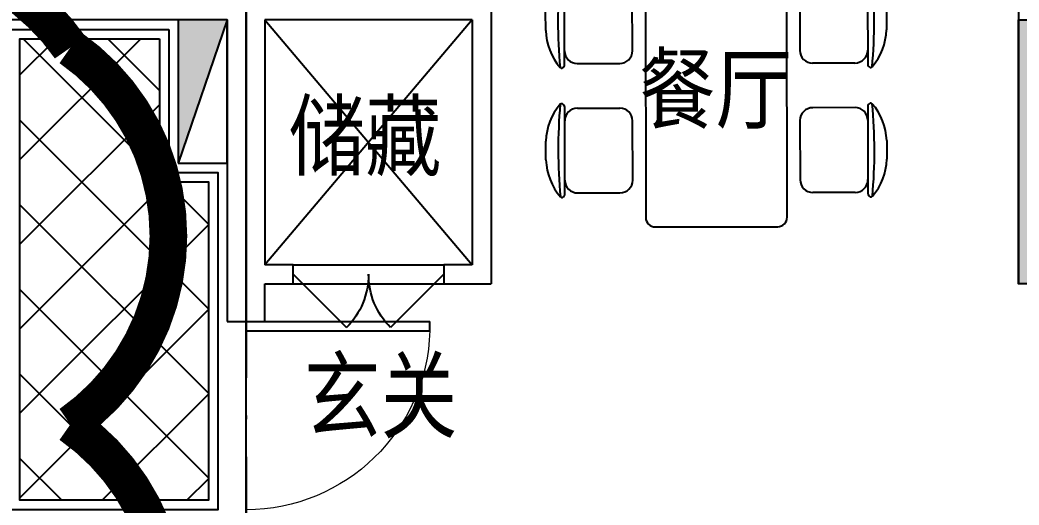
# Model space of a CAD drawing. Extents: x 802298 to 1915382, y -2285475 to -1340051.
# Drawn here: x 1368890 to 1374192, y -2232301 to -2229726 of the extents above; entities that cross this region are included whole.
import ezdxf
from ezdxf.enums import TextEntityAlignment as Align

# ---------------------------------------------------------------- set-up
doc = ezdxf.new("R2010")
doc.units = 0
doc.header["$LTSCALE"] = 1000
doc.header["$MEASUREMENT"] = 0
doc.linetypes.add('DOTE', pattern=[2.4200000000000004, 2, -0.2, 0.02, -0.2])
doc.layers.get('0').update_dxf_attribs({"linetype": 'CONTINUOUS'})
for name, color, linetype in [('DOTE', 1, 'CONTINUOUS'), ('LM-粗', 255, 'CONTINUOUS'), ('PUB_TEXT', 7, 'CONTINUOUS'), ('WALL', 9, 'CONTINUOUS'), ('WINDOW', 4, 'CONTINUOUS'), ('修改', 6, 'CONTINUOUS'), ('家具', 33, 'CONTINUOUS'), ('平面填充', 252, 'CONTINUOUS'), ('结构', 7, 'CONTINUOUS')]:
    doc.layers.add(name, color=color, linetype=linetype)
doc.layers.add('面积－户', color=2, linetype='CONTINUOUS', plot=False)
doc.styles.add('黑体', font='SIMHEI.TTF', dxfattribs={"width": 0.8})

# ---------------------------------------------------------------- blocks, each defined once
blk = doc.blocks.new('asfafasfsafaffd')
at = {"color": 8, "ltscale": 0.5}
blk.add_lwpolyline([(1626096.016849504, -1340191.520646037), (1626296.016849739, -1340191.520646037), (1626296.016849739, -1341591.520646064), (1626096.016849504, -1341591.520646064)], close=True, dxfattribs=at)
blk.add_solid([(1626096.016849739, -1341591.520646096), (1626296.016849739, -1341591.520646064), (1626096.016849504, -1340191.520646037), (1626296.016848591, -1340191.520646037)], dxfattribs=at)
blk = doc.blocks.new('A$C2E1E7999')
at = {"layer": '家具'}
for p, q in [((357.0204292967101, 1808.524131612125), (456.1535636129556, 1808.524131612125)), ((1043.846667865408, 1808.524131612125), (1142.979802181653, 1808.524131612125)), ((176.5869964548328, 1708.524131612125), (636.5869964548328, 1708.524131612125)), ((863.4132350235304, 1708.524131612125), (1323.41323502353, 1708.524131612125)), ((181.5869964548328, 1641.024131612125), (181.5869964548328, 1416.024131612125)), ((631.5869964548328, 1641.024131612125), (631.5869964548328, 1416.024131612125)), ((868.4132350235304, 1641.024131612125), (868.4132350235304, 1416.024131612125)), ((1318.41323502353, 1641.024131612125), (1318.41323502353, 1416.024131612125)), ((249.0869964548328, 1348.524131612125), (564.0869964548328, 1348.524131612125)), ((935.9132350235304, 1348.524131612125), (1250.91323502353, 1348.524131612125)), ((1450.000115739182, 1279.26203180982), (50.00011573918164, 1279.26203180982)), ((0.000115739181637764, 1229.26203180982), (0.000115739181637764, 579.2620318098197)), ((1500.000115739182, 579.2620318098197), (1500.000115739182, 1229.26203180982)), ((50.00011573918164, 529.2620318098197), (1450.000115739182, 529.2620318098197)), ((564.0869964548328, 459.9999320075149), (249.0869964548328, 459.9999320075149)), ((1250.91323502353, 459.9999320075149), (935.9132350235304, 459.9999320075149)), ((181.5869964548328, 167.4999320075149), (181.5869964548328, 392.4999320075149)), ((631.5869964548328, 167.4999320075149), (631.5869964548328, 392.4999320075149)), ((868.4132350235304, 167.4999320075149), (868.4132350235304, 392.4999320075149)), ((1318.41323502353, 167.4999320075149), (1318.41323502353, 392.4999320075149)), ((636.5869964548328, 99.99993200751487), (176.5869964548328, 99.99993200751487)), ((1323.41323502353, 99.99993200751487), (863.4132350235304, 99.99993200751487)), ((456.1535636129556, -6.79924851283431e-05), (357.0204292967101, -6.79924851283431e-05)), ((1142.979802181653, -6.79924851283431e-05), (1043.846667865408, -6.79924851283431e-05))]:
    blk.add_line(p, q, dxfattribs=at)
for centre, radius, start, end in [((366.7414083657495, 1493.084260289907), 315.5896225382623, 91.76513784658265, 130.7265433101176), ((446.4325845439453, 1493.084260289907), 315.5896225382623, 49.27345668988237, 88.23486215341735), ((1053.567646934447, 1493.084260289907), 315.5896225382623, 91.76513784658265, 130.7265433101176), ((1133.258823112643, 1493.084260289907), 315.5896225382623, 49.27345668988237, 88.23486215341735), ((167.3595956347417, 1724.669903530521), 10, 130.7265433101176, 202.6699912155421), ((176.5869964548328, 1728.524131612125), 20, 202.6699912155421, 270), ((406.5869964548328, -969.3141191089235), 2712.716921149136, 84.80230403199397, 95.19769596800604), ((249.0869964548328, 1641.024131612125), 67.5, 90, 180), ((564.0869964548328, 1641.024131612125), 67.5, 0, 90), ((636.5869964548328, 1728.524131612125), 20, 270, 337.330008784458), ((645.8143972749531, 1724.669903530521), 10, 337.330008784458, 49.27345668988237), ((854.1858342034393, 1724.669903530536), 10, 130.7265433101176, 202.6699912155421), ((863.4132350235304, 1728.524131612125), 20, 202.6699912155421, 270), ((1093.41323502353, -969.3141191089235), 2712.716921149136, 84.80230403199397, 95.19769596800604), ((935.9132350235304, 1641.024131612125), 67.5, 90, 180), ((1250.91323502353, 1641.024131612125), 67.5, 0, 90), ((1323.41323502353, 1728.524131612125), 20, 270, 337.330008784458), ((1332.640635843651, 1724.669903530536), 10, 337.330008784458, 49.27345668988237), ((249.0869964548328, 1416.024131612125), 67.5, 180, 270), ((564.0869964548328, 1416.024131612125), 67.5, 270, 0), ((935.9132350235304, 1416.024131612125), 67.5, 180, 270), ((1250.91323502353, 1416.024131612125), 67.5, 270, 0), ((50.00011573918164, 1229.26203180982), 50, 90, 180), ((1450.000115739182, 1229.26203180982), 50, 0, 90), ((50.00011573918164, 579.2620318098197), 50, 180, 270), ((1450.000115739182, 579.2620318098197), 50, 270, 0), ((249.0869964548328, 392.4999320075149), 67.5, 90, 180), ((564.0869964548328, 392.4999320075149), 67.5, 0, 90), ((935.9132350235304, 392.4999320075149), 67.5, 90, 180), ((1250.91323502353, 392.4999320075149), 67.5, 0, 90), ((249.0869964548328, 167.4999320075149), 67.5, 180, 270), ((564.0869964548328, 167.4999320075149), 67.5, 270, 0), ((935.9132350235304, 167.4999320075149), 67.5, 180, 270), ((1250.91323502353, 167.4999320075149), 67.5, 270, 0), ((167.3595956347417, 83.85416008911852), 10, 157.3300087844579, 229.2734566898824), ((176.5869964548328, 79.99993200751487), 20, 90, 157.3300087844579), ((406.5869964548328, 2777.838182728563), 2712.716921149136, 264.802304031994, 275.197695968006), ((366.7414083657495, 315.4398033297475), 315.5896225382623, 229.2734566898824, 268.2348621534173), ((446.4325845439453, 315.4398033297475), 315.5896225382623, 271.7651378465827, 310.7265433101176), ((636.5869964548328, 79.99993200751487), 20, 22.66999121554209, 90), ((645.8143972749531, 83.85416008911852), 10, 310.7265433101176, 22.66999121554209), ((854.1858342034393, 83.85416008911852), 10, 157.3300087844579, 229.2734566898824), ((863.4132350235304, 79.99993200751487), 20, 90, 157.3300087844579), ((1053.567646934447, 315.4398033297475), 315.5896225382623, 229.2734566898824, 268.2348621534173), ((1093.41323502353, 2777.838182728563), 2712.716921149136, 264.802304031994, 275.197695968006), ((1133.258823112643, 315.4398033297475), 315.5896225382623, 271.7651378465827, 310.7265433101176), ((1323.41323502353, 79.99993200751487), 20, 22.66999121554209, 90), ((1332.640635843651, 83.85416008911852), 10, 310.7265433101176, 22.66999121554209)]:
    blk.add_arc(centre, radius, start, end, dxfattribs=at)
blk = doc.blocks.new('greggbhd')
at = {"layer": 'LM-粗', "ltscale": 0.5}
blk.add_hatch(color=2, dxfattribs=at).paths.add_polyline_path([(1806074.77370839, -1416698.762570637), (1806074.77370839, -1417458.762569688), (1806334.77370839, -1416698.762570637)])
at = {"layer": 'LM-粗'}
blk.add_line((1806334.77370839, -1416698.762570637), (1806074.773708065, -1417458.762570637), dxfattribs=at)
blk.add_lwpolyline([(1806074.77370839, -1417458.762570637), (1806334.77370839, -1417458.762570637), (1806334.77370839, -1416698.762570637), (1806074.77370839, -1416698.762570637)], close=True, dxfattribs=at)
blk = doc.blocks.new('$DorLib2D$00000001')
for p, q in [((0.45, 0.9750000000000001), (0.5000000000000002, 0.9750000000000001)), ((0.45, 0), (0.45, 0.9750000000000001)), ((0.5, 0), (0.5, 0.9750000000000001)), ((0.5, 0), (0.45, 0))]:
    blk.add_line(p, q)
at = {"lineweight": 13}
blk.add_arc((0.475, 0), 0.975, 91.4692835813538, 180, dxfattribs=at)
blk = doc.blocks.new('$DorLib2D$00000116')
at = {"color": 0}
for p, q in [((-0.4999999999999929, 7.105427357601002e-15), (-0.146446609406766, 0.353553390593234)), ((0.5000000000000071, 7.105427357601002e-15), (0.1464466094067731, 0.353553390593234))]:
    blk.add_line(p, q, dxfattribs=at)
for centre, radius, start, end in [((-0.4999999999984652, 4.831690603168681e-13), 0.4999999999984674, 0, 45), ((0.4999999999977511, 9.059419880941277e-13), 0.4999999999976598, 135, 180)]:
    blk.add_arc(centre, radius, start, end, dxfattribs=at)

msp = doc.modelspace()

# ---------------------------------------------------------------- hatches: boundary and pattern name
at = {"layer": '平面填充'}
h = msp.add_hatch(dxfattribs=at)
h.set_pattern_fill('NET', color=256, scale=100, angle=45, style=0)
h.set_pattern_definition([(135, (2303839.115829211, -788134.2367550491), (224.5064030267288, 224.5064030267289), []), (45.00000000000001, (2303839.115829211, -788134.2367550491), (224.5064030267289, -224.5064030267288), [])])
h.paths.add_polyline_path([(1369890.457718096, -2230586.354850494), (1369630.4577036, -2230586.354850494), (1369630.4577036, -2229826.354850011), (1368890.45771596, -2229826.35485001), (1368890.457717057, -2232276.354849615), (1369890.457718852, -2232276.354849615)])

# ---------------------------------------------------------------- linework, layer by layer
at = {"layer": 'DOTE', "linetype": 'DOTE'}
msp.add_line((1370090.457703472, -2229626.354850533), (1370090.457711928, -2242726.354850667), dxfattribs=at)
at = {"layer": 'WALL'}
for p, q in [((1371390.457712854, -2229626.354850533), (1371390.457714066, -2231126.354850365)), ((1374190.45770662, -2229626.354850708), (1374190.457707006, -2231126.354850668)), ((1369990.457703521, -2229726.354850711), (1368790.457715344, -2229726.354850479)), ((1369990.457703521, -2229726.354850711), (1369990.457704504, -2231126.354850417)), ((1371290.45771277, -2229726.354850711), (1370190.457703546, -2229726.354850711)), ((1370190.457703546, -2229726.354850711), (1370190.457704385, -2231026.354850243)), ((1371290.45771277, -2229726.354850711), (1371290.457713679, -2231026.354850251)), ((1370340.457709026, -2231026.354850465), (1370190.457704385, -2231026.354850243)), ((1370340.457709025, -2231126.3548503), (1370340.457709026, -2231026.354850465)), ((1371290.457713679, -2231026.354850251), (1371140.457709026, -2231026.354850471)), ((1371140.457709026, -2231026.354850471), (1371140.457709025, -2231126.354850305)), ((1369990.457704504, -2231126.354850417), (1369990.457704839, -2231326.354848859)), ((1370190.457704404, -2231126.354850357), (1370340.457709025, -2231126.3548503)), ((1370190.457704538, -2231326.35484873), (1370190.457704404, -2231126.354850357)), ((1371140.457709025, -2231126.354850305), (1371390.457714066, -2231126.354850365)), ((1374390.457707006, -2231126.354850642), (1374190.457707006, -2231126.354850668)), ((1369990.457704839, -2231326.354848859), (1370190.457704538, -2231326.35484873))]:
    msp.add_line(p, q, dxfattribs=at)
at = {"layer": 'WINDOW', "color": 4}
for p, q in [((1370340.457709176, -2231026.354850353), (1371140.457709176, -2231026.354850359)), ((1370340.457709176, -2231126.354850353), (1371140.457709176, -2231126.354850359))]:
    msp.add_line(p, q, dxfattribs=at)
at = {"layer": '修改', "const_width": 200}
msp.add_lwpolyline([(1365157.636338435, -2231873.482216567, -0.52056705), (1365157.636338435, -2229873.482216567, -0.52056705), (1367157.636338435, -2229873.482216567, -0.52056705), (1369157.636338435, -2229873.482216567, -0.52056705), (1369157.636338435, -2231873.482216567, -0.52056705), (1369157.636338435, -2233873.482216567, -0.52056705), (1367157.636338435, -2233873.482216567, -0.52056705), (1365328.305087927, -2234681.904863401, -0.52056705)], format="xyb", close=True, dxfattribs=at)
at = {"layer": '家具'}
for p, q in [((1370190.457703692, -2229726.354850439), (1371290.457713821, -2231026.354850444)), ((1371290.457712912, -2229726.354850439), (1370190.457704531, -2231026.354850437))]:
    msp.add_line(p, q, dxfattribs=at)
at = {"layer": '平面填充', "ltscale": 0.5}
for points in [[(1369680.4577036, -2229776.35485001), (1369680.4577036, -2230536.354850494), (1369940.457718083, -2230536.354850494), (1369940.457718852, -2232326.354849615), (1368840.457711257, -2232326.354850549), (1368840.45771596, -2229776.35485001), (1369680.4577036, -2229776.35485001), (1369680.4577036, -2229776.35485001)], [(1369630.4577036, -2229826.35485001), (1369630.4577036, -2230586.354850494), (1369890.457718096, -2230586.354850494), (1369890.457718852, -2232276.354849615), (1368890.457717057, -2232276.354849615), (1368890.45771596, -2229826.35485001), (1369630.4577036, -2229826.35485001)]]:
    msp.add_lwpolyline(points, dxfattribs=at)
at = {"layer": '面积－户'}
for points in [[(1371290.457713167, -2229626.354850533), (1371290.457713167, -2226626.354849858), (1371290.457713167, -2226496.354849858), (1374390.457705474, -2226496.354849858), (1374390.457705474, -2227096.354849847), (1379090.457705369, -2227096.354849847), (1379090.457705369, -2233656.35485724), (1378020.457708326, -2233656.35485724), (1378020.457708326, -2239656.354850491), (1374160.457710463, -2239656.354850491), (1374160.457710433, -2238456.354850706), (1370220.457710001, -2238456.354850706), (1370090.457705276, -2238456.354850706), (1370090.457705276, -2232426.354850676), (1370090.457712296, -2229626.354850533)], [(1371290.457713126, -2229626.354850533), (1371290.457713126, -2226626.354849858), (1371290.457713126, -2226496.354849858), (1374390.457705432, -2226496.354849858), (1374390.457705432, -2227096.354849847), (1379090.457705328, -2227096.354849847), (1379090.457705328, -2233656.35485724), (1378020.457708284, -2233656.35485724), (1378020.457708284, -2239656.354850491), (1374160.457710422, -2239656.354850491), (1374160.457710391, -2238456.354850706), (1370220.45770996, -2238456.354850706), (1370090.457705234, -2238456.354850706), (1370090.457705234, -2232426.354850676), (1370090.457712255, -2229626.354850533)]]:
    msp.add_lwpolyline(points, close=True, dxfattribs=at)

# ---------------------------------------------------------------- block references
at = {"layer": 'LM-粗'}
msp.add_blockref('greggbhd', (-436344.3160047892, -813027.5922798573), dxfattribs=at)
at = {"layer": 'WINDOW', "color": 4}
for name, p, xscale, yscale, zscale, rotation in [('$DorLib2D$00000116', (1370740.457709176, -2231076.354850356), 800, -800, 800, 359.999999999622), ('$DorLib2D$00000001', (1370090.457704956, -2231826.35484888), -1000, 1000, -1000, 270.0000000369832)]:
    msp.add_blockref(name, p, dxfattribs=dict(at, xscale=xscale, yscale=yscale, zscale=zscale, rotation=rotation))
at = {"layer": '家具', "rotation": 270.1146269791527}
msp.add_blockref('A$C2E1E7999', (1371679.512671206, -2229326.498449024), dxfattribs=at)
at = {"layer": '结构'}
msp.add_blockref('asfafasfsafaffd', (-251905.5591426152, -889534.8342045788), dxfattribs=at)

# ---------------------------------------------------------------- texts
at = {"layer": 'PUB_TEXT', "style": '黑体', "width": 0.85}
for s, p in [('餐厅', (1372581.227925735, -2230267.440295184)), ('储藏', (1370721.475445964, -2230516.406800321))]:
    msp.add_text(s, height=350, dxfattribs=at).set_placement(p, align=Align.CENTER)
at = {"layer": 'PUB_TEXT', "style": '黑体', "width": 0.8}
msp.add_text('玄关', height=373.4177215189874, rotation=4.310449145423536e-08, dxfattribs=at).set_placement((1370397.147325071, -2231907.219481547))

doc.saveas('drawing.dxf')
